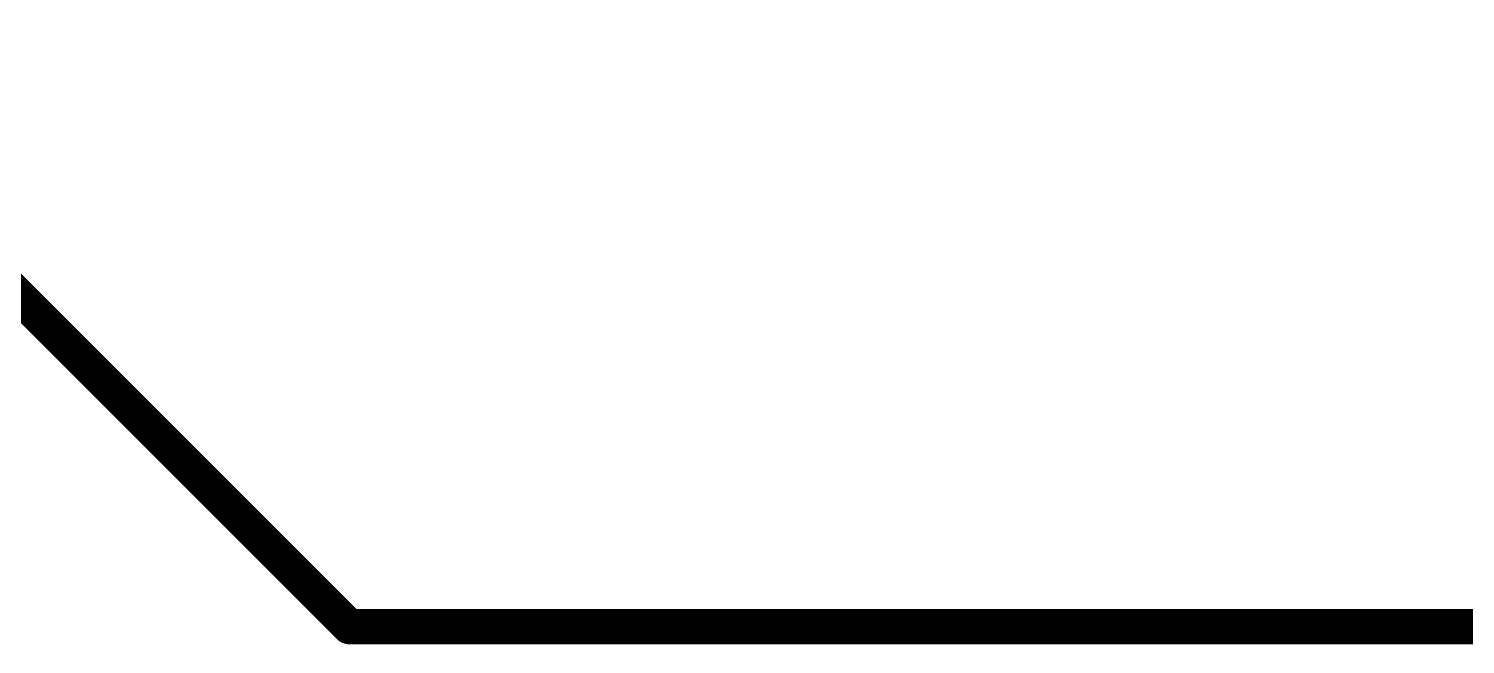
# Model space of a CAD drawing. Header units: millimetres. Extents: x 0 to 395, y 0 to 190.
# Drawn here: x 150 to 178.55, y 24.68 to 36.91 of the extents above; entities that cross this region are included whole.
import ezdxf

# ---------------------------------------------------------------- set-up
doc = ezdxf.new("R2010")
doc.units = ezdxf.units.MM
doc.layers.add('TopLayer', color=1, linetype='Continuous')

msp = doc.modelspace()

# ---------------------------------------------------------------- linework, layer by layer
at = {"layer": 'TopLayer', "const_width": 0.7000011399999999}
for points in [[(144.83750052, 36.5624999), (156.37288258, 25.02711784)], [(156.37288258, 25.02711784), (183.99999776, 25.02711784)]]:
    msp.add_lwpolyline(points, dxfattribs=at)
at = {"layer": 'TopLayer', "const_width": 0.3499993}
msp.add_lwpolyline([(156.19788166, 25.02711784, 1), (156.5478835, 25.02711784, 1)], format="xyb", close=True, dxfattribs=at)
msp.add_lwpolyline([(156.19788166, 25.02711784, 1), (156.5478835, 25.02711784, 1)], format="xyb", close=True, dxfattribs=at)

doc.saveas('drawing.dxf')
